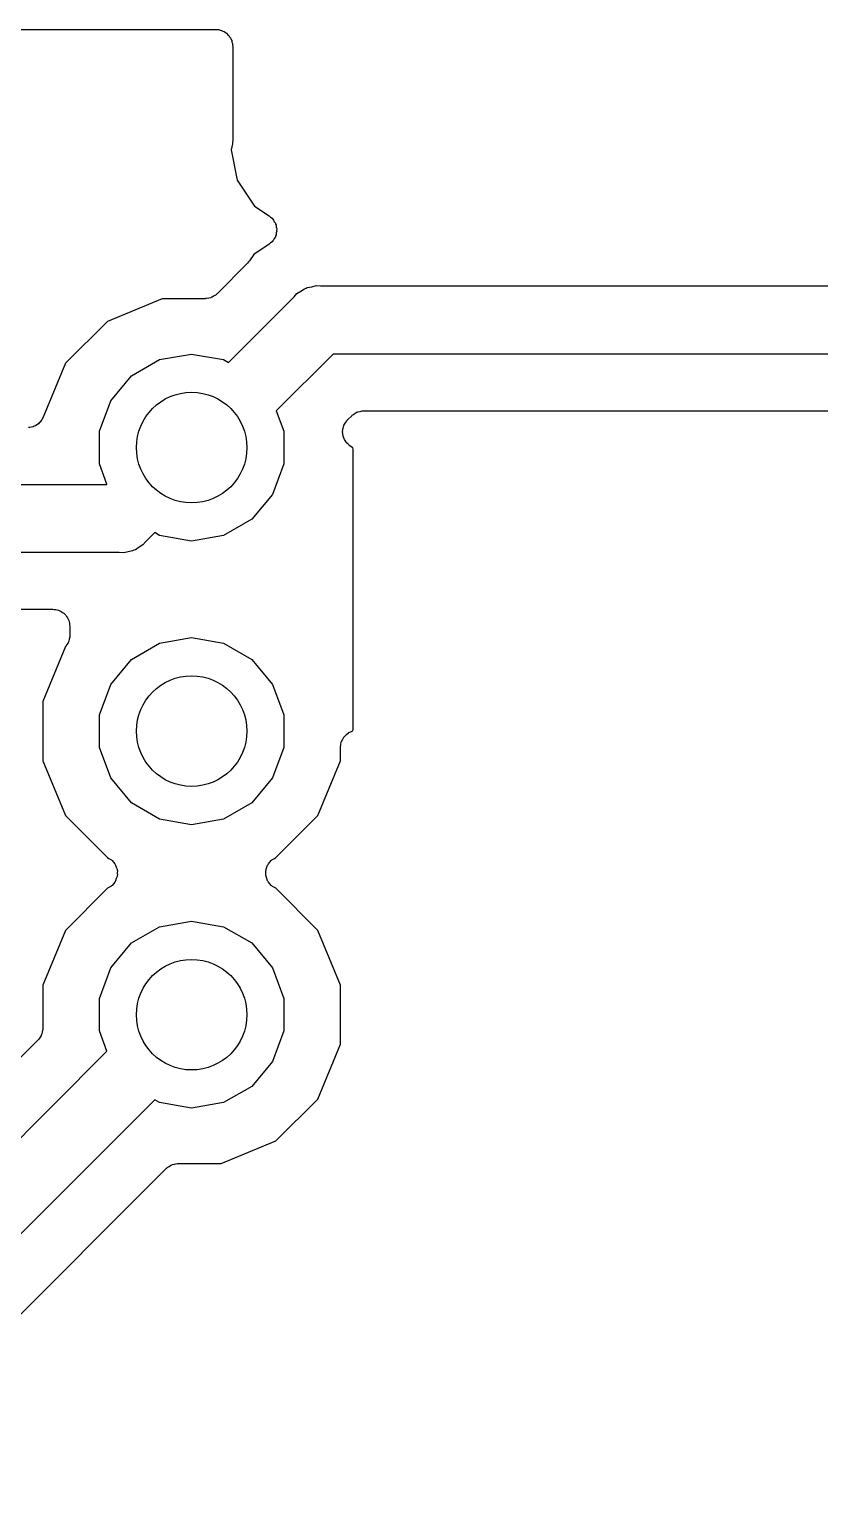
# Model space of a CAD drawing. Extents: x 24 to 196, y -189 to -31.
# Drawn here: x 92.52 to 99.61, y -44.32 to -31.18 of the extents above; entities that cross this region are included whole.
import ezdxf

# ---------------------------------------------------------------- set-up
doc = ezdxf.new("R2010")
doc.units = 0
doc.header["$MEASUREMENT"] = 0
doc.layers.add('BLACK', color=7, linetype='CONTINUOUS')

msp = doc.modelspace()

# ---------------------------------------------------------------- linework, layer by layer
at = {"layer": 'BLACK', "linetype": 'CONTINUOUS'}
for p, q in [((89.5604, -31.1785), (94.1959, -31.1785)), ((94.1959, -31.1785), (94.209, -31.1808)), ((94.209, -31.1808), (94.2224, -31.1808)), ((94.2224, -31.1808), (94.2349, -31.1854)), ((94.2349, -31.1854), (94.248, -31.1877)), ((94.248, -31.1877), (94.2596, -31.1944)), ((94.2596, -31.1944), (94.2721, -31.1989)), ((94.2721, -31.1989), (94.2823, -31.2075)), ((94.2823, -31.2075), (94.2939, -31.2142)), ((94.2939, -31.2142), (94.3024, -31.2244)), ((94.3024, -31.2244), (94.3126, -31.2329)), ((94.3126, -31.2329), (94.3193, -31.2445)), ((94.3193, -31.2445), (94.3279, -31.2547)), ((94.3279, -31.2547), (94.3324, -31.2672)), ((94.3324, -31.2672), (94.3391, -31.2788)), ((94.3391, -31.2788), (94.3414, -31.2919)), ((94.3414, -31.2919), (94.346, -31.3044)), ((94.346, -31.3044), (94.346, -31.3178)), ((94.346, -31.3178), (94.3483, -31.3309)), ((94.3483, -31.3309), (94.3483, -32.1742)), ((94.3457, -32.1889), (94.3454, -32.2039)), ((94.3483, -32.1742), (94.3457, -32.1889)), ((94.3454, -32.2039), (94.3346, -32.258)), ((94.3346, -32.258), (94.3888, -32.5305)), ((94.3888, -32.5305), (94.5432, -32.7616)), ((94.5432, -32.7616), (94.6755, -32.85)), ((94.6755, -32.85), (94.6875, -32.8615)), ((94.6875, -32.8615), (94.701, -32.8713)), ((94.701, -32.8713), (94.7065, -32.8797)), ((94.7065, -32.8797), (94.7138, -32.8866)), ((94.7138, -32.8866), (94.7211, -32.9015)), ((94.7211, -32.9015), (94.7304, -32.9153)), ((94.7304, -32.9153), (94.7327, -32.9251)), ((94.7327, -32.9251), (94.7372, -32.9341)), ((94.7372, -32.9341), (94.739, -32.9506)), ((94.739, -32.9506), (94.7429, -32.9668)), ((94.7429, -32.9867), (94.739, -33.0028)), ((94.7429, -32.9668), (94.7418, -32.9767)), ((94.7418, -32.9767), (94.7429, -32.9867)), ((94.6755, -33.1034), (94.537, -33.196)), ((94.6875, -33.0919), (94.6755, -33.1034)), ((94.701, -33.0821), (94.6875, -33.0919)), ((94.7065, -33.0738), (94.701, -33.0821)), ((94.7138, -33.0668), (94.7065, -33.0738)), ((94.7211, -33.0519), (94.7138, -33.0668)), ((94.7304, -33.0381), (94.7211, -33.0519)), ((94.7327, -33.0284), (94.7304, -33.0381)), ((94.7372, -33.0194), (94.7327, -33.0284)), ((94.739, -33.0028), (94.7372, -33.0194)), ((94.5, -33.2514), (94.4896, -33.2622)), ((94.537, -33.196), (94.5, -33.2514)), ((94.481, -33.2745), (94.2087, -33.5469)), ((94.4896, -33.2622), (94.481, -33.2745)), ((94.9591, -33.5247), (94.9922, -33.5015)), ((94.9922, -33.5015), (95.0054, -33.498)), ((95.0054, -33.498), (95.0171, -33.4912)), ((95.0171, -33.4912), (95.057, -33.4841)), ((95.057, -33.4841), (95.096, -33.4737)), ((95.096, -33.4737), (95.1363, -33.4772)), ((95.1363, -33.4772), (121.78, -33.4772)), ((93.7147, -33.5915), (93.2246, -33.7945)), ((94.1009, -33.5915), (93.7147, -33.5915)), ((94.1075, -33.5903), (94.1009, -33.5915)), ((94.1142, -33.5909), (94.1075, -33.5903)), ((94.1334, -33.5858), (94.1142, -33.5909)), ((94.153, -33.5823), (94.1334, -33.5858)), ((94.1588, -33.579), (94.153, -33.5823)), ((94.1653, -33.5772), (94.1588, -33.579)), ((94.1816, -33.5658), (94.1653, -33.5772)), ((94.1989, -33.5558), (94.1816, -33.5658)), ((94.2032, -33.5507), (94.1989, -33.5558)), ((94.2087, -33.5469), (94.2032, -33.5507)), ((94.311, -34.1629), (94.8981, -33.5759)), ((94.8981, -33.5759), (94.9241, -33.5449)), ((94.9241, -33.5449), (94.9591, -33.5247)), ((93.2246, -33.7945), (92.8495, -34.1696)), ((92.8495, -34.1696), (92.6492, -34.6531)), ((93.4412, -34.2829), (93.6933, -34.1373)), ((93.6933, -34.1373), (93.98, -34.0868)), ((93.98, -34.0868), (94.2667, -34.1373)), ((94.2667, -34.1373), (94.311, -34.1629)), ((95.2493, -34.0868), (94.7391, -34.597)), ((121.667, -34.0868), (95.2493, -34.0868)), ((93.2541, -34.5059), (93.4412, -34.2829)), ((93.1545, -34.7794), (93.2541, -34.5059)), ((92.6208, -34.6978), (92.6129, -34.7039)), ((92.6297, -34.6837), (92.6208, -34.6978)), ((92.6404, -34.671), (92.6297, -34.6837)), ((92.6439, -34.6616), (92.6404, -34.671)), ((92.6492, -34.6531), (92.6439, -34.6616)), ((94.7391, -34.597), (94.8055, -34.7794)), ((95.3602, -34.702), (95.3714, -34.6835)), ((95.3714, -34.6835), (95.3746, -34.6809)), ((95.3746, -34.6809), (95.376, -34.6788)), ((95.376, -34.6788), (95.3768, -34.6783)), ((95.3768, -34.6783), (95.3781, -34.6764)), ((95.3781, -34.6764), (95.415, -34.6394)), ((95.415, -34.6394), (95.4205, -34.6356)), ((95.4205, -34.6356), (95.4248, -34.6305)), ((95.4248, -34.6305), (95.4421, -34.6205)), ((95.4421, -34.6205), (95.4584, -34.6091)), ((95.4584, -34.6091), (95.4649, -34.6073)), ((95.4649, -34.6073), (95.4707, -34.604)), ((95.4707, -34.604), (95.4903, -34.6005)), ((95.4903, -34.6005), (95.5095, -34.5954)), ((95.5095, -34.5954), (95.5162, -34.596)), ((95.5162, -34.596), (95.5228, -34.5948)), ((95.5228, -34.5948), (121.393, -34.5948)), ((92.5283, -34.7459), (92.5183, -34.7455)), ((92.5442, -34.7409), (92.5283, -34.7459)), ((92.5606, -34.738), (92.5442, -34.7409)), ((92.5693, -34.733), (92.5606, -34.738)), ((92.5788, -34.73), (92.5693, -34.733)), ((92.592, -34.7199), (92.5788, -34.73)), ((92.6064, -34.7115), (92.592, -34.7199)), ((92.6129, -34.7039), (92.6064, -34.7115)), ((93.1545, -35.0706), (93.1545, -34.7794)), ((94.8055, -34.7794), (94.8055, -35.0706)), ((95.3335, -34.7806), (95.3343, -34.7765)), ((95.3368, -34.802), (95.3335, -34.7806)), ((95.334, -34.7709), (95.3396, -34.7499)), ((95.3343, -34.7734), (95.334, -34.7709)), ((95.334, -34.7742), (95.3343, -34.7734)), ((95.3343, -34.7765), (95.334, -34.7742)), ((95.3386, -34.8236), (95.3368, -34.802)), ((95.3397, -34.8259), (95.3386, -34.8236)), ((95.3396, -34.7499), (95.3439, -34.7287)), ((95.3398, -34.8268), (95.3397, -34.8259)), ((95.3409, -34.829), (95.3398, -34.8268)), ((95.3415, -34.8329), (95.3409, -34.829)), ((95.3439, -34.7287), (95.3461, -34.7251)), ((95.3461, -34.7251), (95.3466, -34.7228)), ((95.3466, -34.7228), (95.3471, -34.7221)), ((95.3471, -34.7221), (95.3477, -34.7197)), ((95.3477, -34.7197), (95.3602, -34.702)), ((95.3518, -34.8519), (95.3415, -34.8329)), ((95.361, -34.8716), (95.3518, -34.8519)), ((95.3627, -34.8732), (95.361, -34.8716)), ((95.3632, -34.8743), (95.3627, -34.8732)), ((95.365, -34.8761), (95.3632, -34.8743)), ((95.3668, -34.8793), (95.365, -34.8761)), ((95.3831, -34.8936), (95.3668, -34.8793)), ((95.3984, -34.909), (95.3831, -34.8936)), ((95.4004, -34.9099), (95.3984, -34.909)), ((95.4015, -34.9109), (95.4004, -34.9099)), ((95.4252, -34.9268), (95.4015, -34.9109)), ((95.4278, -34.94), (95.4252, -34.9268)), ((95.4278, -37.45), (95.4278, -34.94)), ((93.2209, -35.253), (93.1545, -35.0706)), ((94.8055, -35.0706), (94.7059, -35.3441)), ((79.5013, -35.2552), (93.2187, -35.2552)), ((93.2187, -35.2552), (93.2209, -35.253)), ((94.7059, -35.3441), (94.5188, -35.5671)), ((94.5188, -35.5671), (94.2667, -35.7127)), ((93.649, -35.6871), (93.5699, -35.7661)), ((93.6933, -35.7127), (93.649, -35.6871)), ((93.98, -35.7632), (93.6933, -35.7127)), ((94.2667, -35.7127), (93.98, -35.7632)), ((93.3317, -35.8648), (79.3883, -35.8648)), ((93.372, -35.8683), (93.3317, -35.8648)), ((93.411, -35.8579), (93.372, -35.8683)), ((93.4509, -35.8508), (93.411, -35.8579)), ((93.4626, -35.844), (93.4509, -35.8508)), ((93.4758, -35.8405), (93.4626, -35.844)), ((93.5089, -35.8173), (93.4758, -35.8405)), ((93.5439, -35.7971), (93.5089, -35.8173)), ((93.5699, -35.7661), (93.5439, -35.7971)), ((79.9016, -36.3728), (92.7354, -36.3728)), ((92.7354, -36.3728), (92.7485, -36.3751)), ((92.7485, -36.3751), (92.7619, -36.3751)), ((92.7619, -36.3751), (92.7744, -36.3797)), ((92.7744, -36.3797), (92.7875, -36.382)), ((92.7875, -36.382), (92.7991, -36.3887)), ((92.7991, -36.3887), (92.8116, -36.3932)), ((92.8116, -36.3932), (92.8218, -36.4018)), ((92.8218, -36.4018), (92.8334, -36.4085)), ((92.8334, -36.4085), (92.8419, -36.4187)), ((92.8419, -36.4187), (92.8521, -36.4272)), ((92.8521, -36.4272), (92.8588, -36.4388)), ((92.8588, -36.4388), (92.8674, -36.449)), ((92.8674, -36.449), (92.8719, -36.4615)), ((92.8719, -36.4615), (92.8786, -36.4731)), ((92.8786, -36.4731), (92.8809, -36.4862)), ((92.8809, -36.4862), (92.8855, -36.4987)), ((92.8855, -36.4987), (92.8855, -36.5121)), ((92.8855, -36.5121), (92.8878, -36.5252)), ((92.8878, -36.5252), (92.8878, -36.6082)), ((92.8753, -36.6662), (92.8735, -36.6726)), ((92.8786, -36.6603), (92.8753, -36.6662)), ((92.8821, -36.6407), (92.8786, -36.6603)), ((92.8872, -36.6215), (92.8821, -36.6407)), ((92.8878, -36.6082), (92.8866, -36.6148)), ((92.8866, -36.6148), (92.8872, -36.6215)), ((93.6933, -36.6773), (93.98, -36.6268)), ((93.98, -36.6268), (94.2667, -36.6773)), ((92.8503, -36.7077), (92.6465, -37.1998)), ((92.8521, -36.7062), (92.8503, -36.7077)), ((92.8621, -36.6889), (92.8521, -36.7062)), ((92.8735, -36.6726), (92.8621, -36.6889)), ((93.4412, -36.8229), (93.6933, -36.6773)), ((94.2667, -36.6773), (94.5188, -36.8229)), ((93.2541, -37.0459), (93.4412, -36.8229)), ((94.5188, -36.8229), (94.7059, -37.0459)), ((93.1545, -37.3194), (93.2541, -37.0459)), ((94.7059, -37.0459), (94.8055, -37.3194)), ((92.6465, -37.1998), (92.6465, -37.7302)), ((93.1545, -37.6106), (93.1545, -37.3194)), ((94.8055, -37.3194), (94.8055, -37.6106)), ((95.4252, -37.4632), (95.4278, -37.45)), ((95.3135, -37.6098), (95.3178, -37.5854)), ((95.3178, -37.5854), (95.3216, -37.5608)), ((95.3216, -37.5608), (95.3224, -37.5594)), ((95.3224, -37.5594), (95.3227, -37.5577)), ((95.3227, -37.5577), (95.3351, -37.5362)), ((95.3351, -37.5362), (95.347, -37.5144)), ((95.347, -37.5144), (95.3483, -37.5133)), ((95.3483, -37.5133), (95.3492, -37.5119)), ((95.3492, -37.5119), (95.3682, -37.4959)), ((95.3682, -37.4959), (95.3868, -37.4795)), ((95.3868, -37.4795), (95.3884, -37.4789)), ((95.3884, -37.4789), (95.3897, -37.4778)), ((95.3897, -37.4778), (95.413, -37.4693)), ((95.413, -37.4693), (95.4202, -37.4666)), ((95.4202, -37.4666), (95.4252, -37.4632)), ((93.2541, -37.8841), (93.1545, -37.6106)), ((94.8055, -37.6106), (94.7059, -37.8841)), ((95.3135, -37.7302), (95.3135, -37.6098)), ((92.6465, -37.7302), (92.8495, -38.2204)), ((95.1105, -38.2204), (95.3135, -37.7302)), ((93.4412, -38.1071), (93.2541, -37.8841)), ((94.7059, -37.8841), (94.5188, -38.1071)), ((93.6933, -38.2527), (93.4412, -38.1071)), ((94.5188, -38.1071), (94.2667, -38.2527)), ((92.8495, -38.2204), (93.2265, -38.5974)), ((94.7335, -38.5974), (95.1105, -38.2204)), ((93.98, -38.3032), (93.6933, -38.2527)), ((94.2667, -38.2527), (93.98, -38.3032)), ((93.2265, -38.5974), (93.2383, -38.6049)), ((93.2383, -38.6049), (93.256, -38.6141)), ((93.256, -38.6141), (93.2605, -38.619)), ((93.2605, -38.619), (93.2662, -38.6226)), ((93.2662, -38.6226), (93.2783, -38.6384)), ((93.2783, -38.6384), (93.2917, -38.6531)), ((94.6683, -38.6531), (94.6817, -38.6384)), ((94.6817, -38.6384), (94.6938, -38.6226)), ((94.6938, -38.6226), (94.6995, -38.619)), ((94.6995, -38.619), (94.704, -38.6141)), ((94.704, -38.6141), (94.7217, -38.6049)), ((94.7217, -38.6049), (94.7335, -38.5974)), ((93.2917, -38.6531), (93.2943, -38.6593)), ((93.2943, -38.6593), (93.2984, -38.6646)), ((93.2984, -38.6646), (93.3044, -38.6836)), ((93.3044, -38.6836), (93.312, -38.702)), ((93.312, -38.768), (93.3044, -38.7864)), ((93.312, -38.702), (93.3123, -38.7087)), ((93.3123, -38.7613), (93.312, -38.768)), ((93.3123, -38.7087), (93.3143, -38.7151)), ((93.3143, -38.7549), (93.3123, -38.7613)), ((93.3143, -38.7151), (93.3134, -38.735)), ((93.3134, -38.735), (93.3143, -38.7549)), ((94.6457, -38.7151), (94.6477, -38.7087)), ((94.6466, -38.735), (94.6457, -38.7151)), ((94.6457, -38.7549), (94.6466, -38.735)), ((94.6477, -38.7613), (94.6457, -38.7549)), ((94.6477, -38.7087), (94.648, -38.702)), ((94.648, -38.768), (94.6477, -38.7613)), ((94.648, -38.702), (94.6556, -38.6836)), ((94.6556, -38.7864), (94.648, -38.768)), ((94.6556, -38.6836), (94.6616, -38.6646)), ((94.6616, -38.6646), (94.6657, -38.6593)), ((94.6657, -38.6593), (94.6683, -38.6531)), ((93.2265, -38.8726), (92.8495, -39.2496)), ((93.2383, -38.8651), (93.2265, -38.8726)), ((93.256, -38.8559), (93.2383, -38.8651)), ((93.2605, -38.851), (93.256, -38.8559)), ((93.2662, -38.8474), (93.2605, -38.851)), ((93.2783, -38.8316), (93.2662, -38.8474)), ((93.2917, -38.8169), (93.2783, -38.8316)), ((93.2943, -38.8107), (93.2917, -38.8169)), ((93.2984, -38.8054), (93.2943, -38.8107)), ((93.3044, -38.7864), (93.2984, -38.8054)), ((94.6616, -38.8054), (94.6556, -38.7864)), ((94.6657, -38.8107), (94.6616, -38.8054)), ((94.6683, -38.8169), (94.6657, -38.8107)), ((94.6817, -38.8316), (94.6683, -38.8169)), ((94.6938, -38.8474), (94.6817, -38.8316)), ((94.6995, -38.851), (94.6938, -38.8474)), ((94.704, -38.8559), (94.6995, -38.851)), ((94.7217, -38.8651), (94.704, -38.8559)), ((94.7335, -38.8726), (94.7217, -38.8651)), ((95.1105, -39.2496), (94.7335, -38.8726)), ((93.6933, -39.2173), (93.98, -39.1668)), ((93.98, -39.1668), (94.2667, -39.2173)), ((92.8495, -39.2496), (92.6465, -39.7398)), ((93.4412, -39.3629), (93.6933, -39.2173)), ((94.2667, -39.2173), (94.5188, -39.3629)), ((95.3135, -39.7398), (95.1105, -39.2496)), ((93.2541, -39.5859), (93.4412, -39.3629)), ((94.5188, -39.3629), (94.7059, -39.5859)), ((93.1545, -39.8594), (93.2541, -39.5859)), ((94.7059, -39.5859), (94.8055, -39.8594)), ((92.6465, -39.7398), (92.6465, -40.1259)), ((95.3135, -40.2702), (95.3135, -39.7398)), ((93.1545, -40.1506), (93.1545, -39.8594)), ((94.8055, -39.8594), (94.8055, -40.1506)), ((92.6208, -40.2066), (92.6108, -40.2239)), ((92.6322, -40.1903), (92.6208, -40.2066)), ((92.634, -40.1838), (92.6322, -40.1903)), ((92.6373, -40.178), (92.634, -40.1838)), ((92.6408, -40.1584), (92.6373, -40.178)), ((92.6459, -40.1392), (92.6408, -40.1584)), ((92.6465, -40.1259), (92.6453, -40.1325)), ((92.6453, -40.1325), (92.6459, -40.1392)), ((93.2209, -40.333), (93.1545, -40.1506)), ((94.8055, -40.1506), (94.7059, -40.4241)), ((92.6019, -40.2337), (89.878, -42.9576)), ((90.0437, -43.5102), (93.2209, -40.333)), ((92.6057, -40.2282), (92.6019, -40.2337)), ((92.6108, -40.2239), (92.6057, -40.2282)), ((95.1105, -40.7604), (95.3135, -40.2702)), ((94.7059, -40.4241), (94.5188, -40.6471)), ((94.5188, -40.6471), (94.2667, -40.7927)), ((93.649, -40.7671), (90.3949, -44.0211)), ((93.6933, -40.7927), (93.649, -40.7671)), ((93.98, -40.8432), (93.6933, -40.7927)), ((94.2667, -40.7927), (93.98, -40.8432)), ((94.7354, -41.1355), (95.1105, -40.7604)), ((94.2452, -41.3385), (94.7354, -41.1355)), ((90.812, -44.3225), (93.7513, -41.3831)), ((93.7513, -41.3831), (93.7568, -41.3793)), ((93.7568, -41.3793), (93.7611, -41.3742)), ((93.7611, -41.3742), (93.7784, -41.3642)), ((93.7784, -41.3642), (93.7947, -41.3528)), ((93.7947, -41.3528), (93.8012, -41.351)), ((93.8012, -41.351), (93.807, -41.3477)), ((93.807, -41.3477), (93.8266, -41.3442)), ((93.8266, -41.3442), (93.8458, -41.3391)), ((93.8458, -41.3391), (93.8525, -41.3397)), ((93.8525, -41.3397), (93.8591, -41.3385)), ((93.8591, -41.3385), (94.2452, -41.3385))]:
    msp.add_line(p, q, dxfattribs=at)
at = {"layer": 'BLACK'}
for centre in [(93.98, -34.925), (93.98, -37.465), (93.98, -40.005)]:
    msp.add_circle(centre, 0.4953, dxfattribs=at)

doc.saveas('drawing.dxf')
